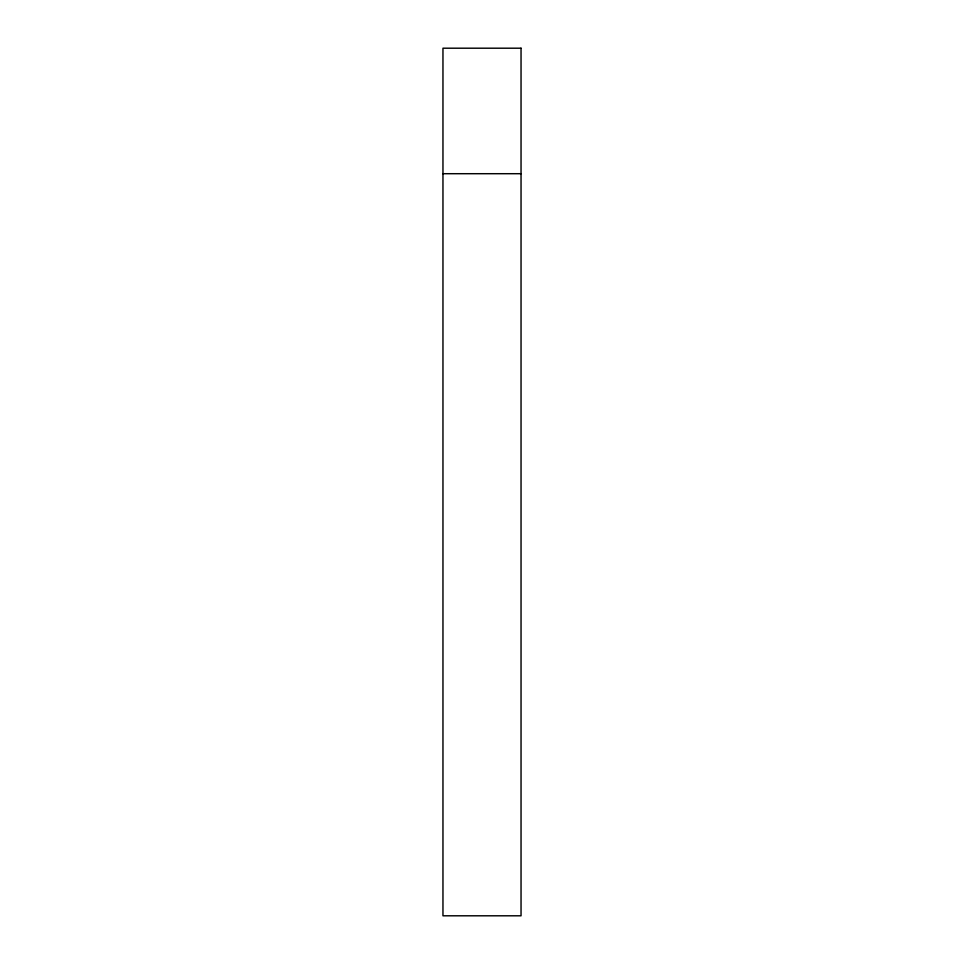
<?xml version="1.0" encoding="UTF-8"?>
<svg xmlns="http://www.w3.org/2000/svg" width="964" height="964" viewBox="0 0 964 964"><rect width="100%" height="100%" fill="white"/><g stroke="black" fill="none" stroke-linecap="round" stroke-linejoin="round"><path stroke-width="1.45" d="M442.958 173.701L521.042 173.701M521.042 48.2L442.958 48.2L442.958 915.8L521.042 915.8L521.042 48.2"/></g></svg>
